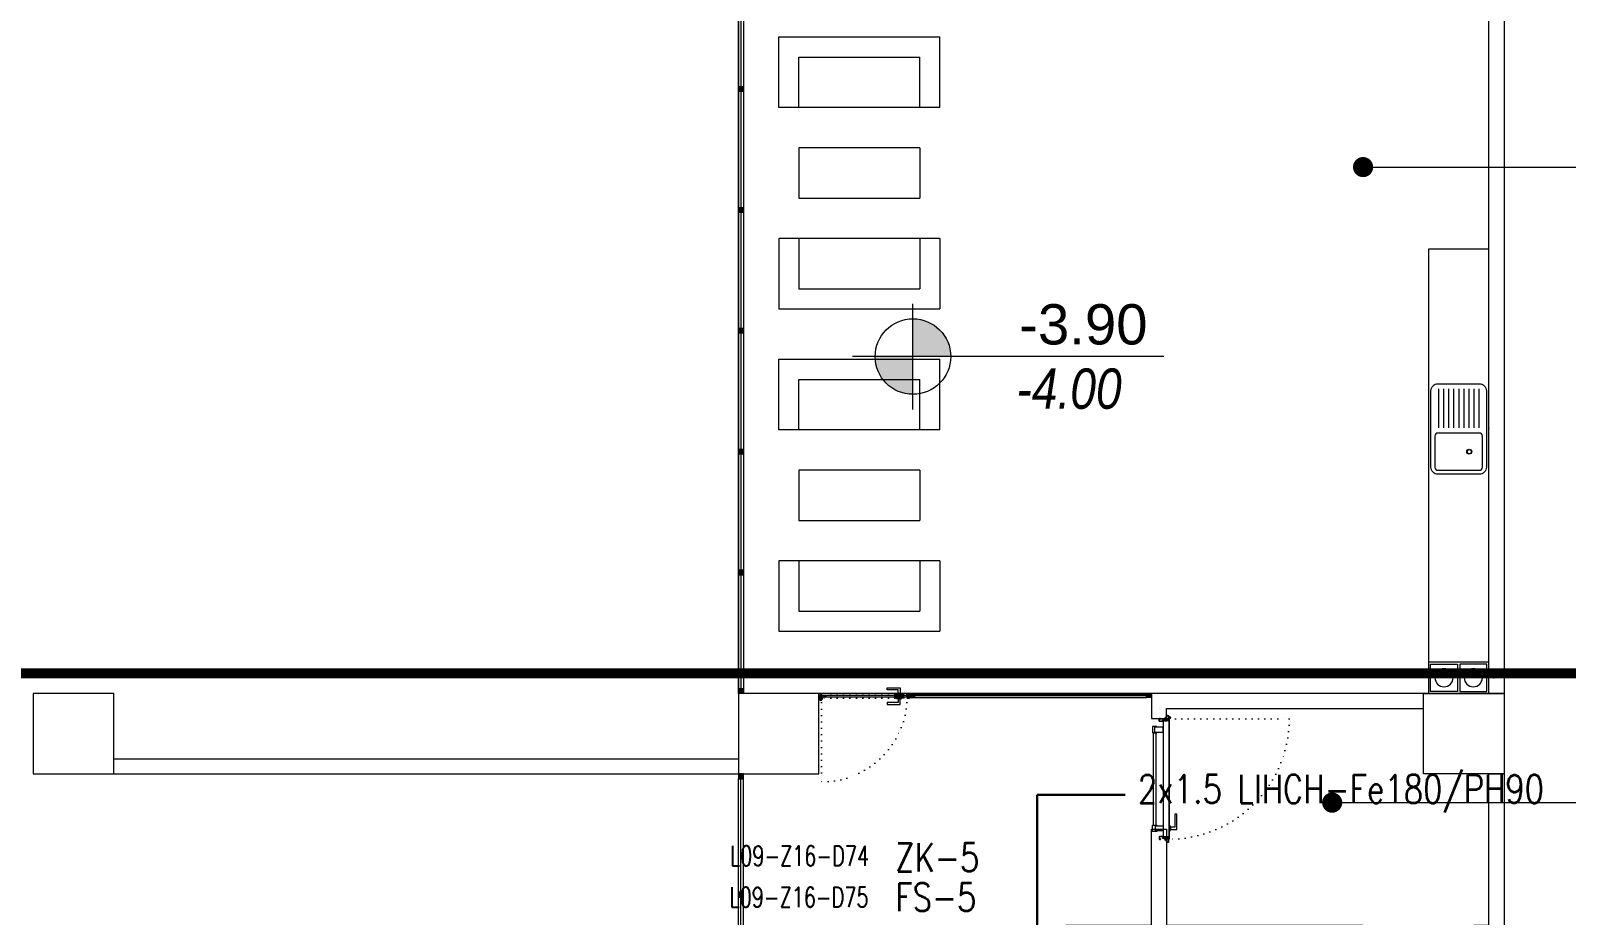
# Model space of a CAD drawing. Header units: metres. Extents: x -19121 to 152404, y -12107 to 46241.
# Drawn here: x 89358 to 90882, y 3060 to 3938 of the extents above; entities that cross this region are included whole.
import ezdxf
from ezdxf.enums import TextEntityAlignment as Align

# ---------------------------------------------------------------- set-up
doc = ezdxf.new("R2010")
doc.units = ezdxf.units.M
doc.header["$LTSCALE"] = 50
doc.header["$MEASUREMENT"] = 0
doc.linetypes.add('DASHDOT', pattern=[25.4, 12.7, -6.35, 0, -6.35])
doc.linetypes.add('DOT2', pattern=[0.125, 0, -0.125])
doc.layers.get('0').update_dxf_attribs({"color": 9, "lineweight": 9})
for name, color, linetype, lineweight in [('0 @ 1', 9, 'Continuous', 9), ('00', 9, 'Continuous', 9), ('01', 9, 'Continuous', 9), ('05', 9, 'Continuous', 9), ('06C', 9, 'Continuous', 9), ('06D', 9, 'Continuous', 9), ('07K', 9, 'Continuous', 9), ('10', 9, 'Continuous', 9), ('14', 9, 'Continuous', 9), ('15', 9, 'Continuous', 9), ('20', 9, 'DOT2', 9), ('21', 9, 'Continuous', 9), ('21_mahal200', 9, 'Continuous', 9), ('E-DEDEKTÖR NUMARALARI', 20, 'Continuous', 30), ('E-YAZI', 7, 'Continuous', 30)]:
    doc.layers.add(name, color=color, linetype=linetype, lineweight=lineweight)
doc.styles.add('Arial', font='arial.ttf', dxfattribs={"height": 2.5})
doc.styles.add('E-YAZI', font='txttw.shx', dxfattribs={"height": 200})
doc.styles.add('MuuM_TEXT-ITALIC', font='ARIALNI.TTF')
doc.styles.add('MuuM_TEXT-STANDART', font='ARIALN.TTF')
doc.dimstyles.new('MuuM_DIM200', dxfattribs={"dimscale": 20, "dimtxt": 2, "dimasz": 1, "dimexe": 1, "dimexo": 1, "dimgap": 1, "dimtad": 1, "dimdec": 1, "dimrnd": 0.5, "dimdsep": 46, "dimtxsty": 'MuuM_TEXT-STANDART', "dimblk": 'ARCHTICK', "dimcen": 0, "dimdle": 0.15, "dimclrd": 256, "dimclre": 256, "dimclrt": 256, "dimadec": 0, "dimazin": 0, "dimtfac": 5, "dimtdec": 1, "dimtix": 1, "dimtmove": 2, "dimatfit": 3, "dimldrblk": 'DOT', "dimfxl": 3, "dimfxlon": 1, "dimtolj": 1, "dimlwd": -1, "dimlwe": -1, "dimarcsym": 0})
pattern_1 = [(225, (-604.72494, -2171.82614), (-0.0883883476, 0.0883883476), []), (135, (-604.72494, -2171.82614), (0.0883883476, 0.0883883476), [])]

# ---------------------------------------------------------------- blocks, each defined once
blk = doc.blocks.new('p-kolon_80x80')
blk.add_lwpolyline([(-40, -40), (40, -40), (40, 40), (-40, 40)], close=True)
blk = doc.blocks.new('1.Bod.Ara.Sitatik Elk')
at = {"layer": '01'}
for p in [(5400, -5390), (6100, -5390)]:
    blk.add_blockref('p-kolon_80x80', p, dxfattribs=at)
at = {"layer": '01', "xscale": -1, "rotation": 180}
blk.add_blockref('p-kolon_80x80', (6780, -5390), dxfattribs=at)
blk = doc.blocks.new('_ArchTick')
at = {"color": 0, "linetype": 'ByBlock', "const_width": 0.15}
blk.add_lwpolyline([(-0.5, -0.5), (0.5, 0.5)], dxfattribs=at)
blk = doc.blocks.new('_Dot')
at = {"color": 0, "linetype": 'ByBlock', "lineweight": -2}
blk.add_line((-0.5, 0), (-1, 0), dxfattribs=at)
at = {"color": 0, "linetype": 'ByBlock', "const_width": 0.5}
blk.add_lwpolyline([(-0.25, 0, 1), (0.25, 0, 1)], format="xyb", close=True, dxfattribs=at)
blk = doc.blocks.new('*U19')
at = {"ltscale": 15}
for p, q in [((-25, 1), (-26, 0)), ((-25, -1), (-26, 0)), ((-23, 1), (-25, 1)), ((-23, 1), (-23, -2)), ((-21, -3), (-18, 3)), ((-21, -3), (-18, 3)), ((-20, -3), (-17, 3)), ((-20, -3), (-16, 3)), ((-18, -3), (-15, 3)), ((-18, -3), (-15, 3)), ((-18, 1), (-18, 2)), ((-17, -3), (-14, 3)), ((-17, -3), (-13, 3)), ((-17, 1), (-17, 2)), ((-15, -3), (-12, 3)), ((-15, -3), (-12, 3)), ((-15, 1), (-15, 2)), ((-14, -3), (-11, 3)), ((-14, -3), (-10, 3)), ((-14, 1), (-14, 2)), ((-12, -3), (-9, 3)), ((-12, -3), (-9, 3)), ((-12, 1), (-12, 2)), ((-11, -3), (-8, 3)), ((-11, -3), (-7, 3)), ((-11, 1), (-11, 2)), ((-9, -3), (-6, 3)), ((-9, -3), (-6, 3)), ((-9, 1), (-9, 2)), ((-8, -3), (-4, 3)), ((-8, -3), (-5, 3)), ((-8, 1), (-8, 2)), ((-6, -3), (-3, 3)), ((-6, -3), (-3, 3)), ((-6, 1), (-6, 2)), ((-5, -3), (-1, 3)), ((-5, -3), (-2, 3)), ((-5, 1), (-5, 2)), ((-3, 1), (-3, 2)), ((0, 4), (-2, 1)), ((-2, 1), (-2, 2)), ((0, 0), (-1, 0)), ((-25, -1), (-23, -2)), ((-9, -2), (-23, -2)), ((-21, -3), (-21, -2)), ((-20, -3), (-19, -2)), ((-20, -2), (-19, -2)), ((-19, -2), (-18, -2)), ((-18, -3), (-18, -2)), ((-17, -3), (-16, -2)), ((-17, -2), (-16, -2)), ((-16, -2), (-15, -2)), ((-15, -3), (-15, -2)), ((-14, -3), (-13, -2)), ((-14, -2), (-13, -2)), ((-13, -2), (-12, -2)), ((-12, -3), (-12, -2)), ((-11, -3), (-10, -2)), ((-11, -2), (-10, -2)), ((-10, -2), (-9, -2)), ((-9, -3), (-9, -2)), ((-8, -2), (-7, -2)), ((-8, -3), (-7, -2)), ((-7, -2), (-6, -2)), ((-6, -3), (-6, -2)), ((-5, -2), (-4, -2)), ((-5, -3), (-4, -2)), ((-4, -2), (-2, -2)), ((0, -4), (-2, -2)), ((0, 0), (-1, 0))]:
    blk.add_line(p, q, dxfattribs=at)
for p, q in [((-7, 1), (-23, 1)), ((-17, 1), (-19, 1)), ((-16, 1), (-17, 1)), ((-14, 1), (-16, 1)), ((-13, 1), (-14, 1)), ((-11, 1), (-13, 1)), ((-10, 1), (-11, 1)), ((-8, 1), (-10, 1)), ((-7, 1), (-8, 1)), ((-5, 1), (-7, 1)), ((-4, 1), (-5, 1)), ((-2, 1), (-4, 1)), ((-2, 1), (-2, 1)), ((0, 0), (0, 4)), ((-2, -2), (-2, -2)), ((0, 0), (0, -4))]:
    blk.add_line(p, q)
for centre, radius, start, end in [((-26, 4), 3.92, 274.361, 322.1025), ((-26, -4), 3.92, 37.8975, 85.639), ((-18, 3), 0.0971, 330.3204, 150.3204), ((-17, 3), 0.0971, 330.3204, 150.3204), ((-15, 3), 0.0971, 330.3204, 150.3204), ((-14, 3), 0.0971, 330.3204, 150.3204), ((-12, 3), 0.0971, 330.3204, 150.3204), ((-11, 3), 0.0971, 330.3204, 150.3204), ((-9, 3), 0.0971, 330.3204, 150.3204), ((-8, 3), 0.0971, 330.3204, 150.3204), ((-6, 3), 0.0971, 330.3204, 150.3204), ((-5, 3), 0.0971, 330.3204, 150.3204), ((-3, 3), 0.0971, 330.3204, 150.3204), ((-2, 3), 0.0971, 330.3204, 150.3204), ((-1, 0), 0.486, 90, 270), ((0, 4), 0.25, 0, 150.0864), ((-21, -3), 0.0971, 150.3204, 330.3204), ((-20, -3), 0.0971, 150.3204, 330.3204), ((-18, -3), 0.0971, 150.3204, 330.3204), ((-17, -3), 0.0971, 150.3204, 330.3204), ((-15, -3), 0.0971, 150.3204, 330.3204), ((-14, -3), 0.0971, 150.3204, 330.3204), ((-12, -3), 0.0971, 150.3204, 330.3204), ((-11, -3), 0.0971, 150.3204, 330.3204), ((-9, -3), 0.0971, 150.3204, 330.3204), ((-8, -3), 0.0971, 150.3204, 330.3204), ((-6, -3), 0.0971, 150.3204, 330.3204), ((-5, -3), 0.0971, 150.3204, 330.3204), ((0, -4), 0.25, 209.9136, 0)]:
    blk.add_arc(centre, radius, start, end, dxfattribs=at)
blk = doc.blocks.new('conta')
at = {"ltscale": 10}
for p, q in [((-2649.9, 5345.5), (-2649.8, 5345.6)), ((-2649.9, 5344.5), (-2649.8, 5344.3)), ((-2649.8, 5344.3), (-2649.7, 5344.3)), ((-2649.7, 5345.4), (-2649.3, 5345.4)), ((-2649.2, 5345.4), (-2649.1, 5345.5)), ((-2649, 5344), (-2648.8, 5343.8)), ((-2648.9, 5344.1), (-2648.7, 5343.9)), ((-2648.8, 5345.1), (-2648.6, 5345.3)), ((-2648.8, 5344.9), (-2648.6, 5345.2)), ((-2648.7, 5343.8), (-2648.7, 5343.8)), ((-2648.6, 5345.3), (-2648.6, 5345.3))]:
    blk.add_line(p, q, dxfattribs=at)
for centre, radius, start, end in [((-2649.8, 5345.5), 0.05, 140.6345, 188.9372), ((-2653, 5345), 3.19, 350.4674, 8.9372), ((-2649.9, 5344.5), 0.02, 170.4674, 213.7451), ((-2649.7, 5345.6), 0.0696, 22.2428, 159.258), ((-2650.9, 5345), 1.24, 340.3382, 16.7772), ((-2649.7, 5344.6), 0.03, 160.3382, 273.2666), ((-2649.7, 5345.4), 0.03, 90, 196.7772), ((-2649.6, 5341.5), 3.01, 80.4362, 93.2666), ((-2649.3, 5345.5), 0.05, 270, 303.0062), ((-2649.2, 5344.1), 0.231, 353.9571, 81.9004), ((-2649.1, 5345.5), 0.03, 4.7972, 123.0062), ((-2649.1, 5344.5), 0.03, 260.4362, 338.7066), ((-2651.2, 5344.8), 2.33, 7.5897, 18.7951), ((-2649, 5345.6), 0.05, 18.7951, 42.1429), ((-2650.2, 5345), 1.27, 338.7066, 23.0418), ((-2648.9, 5344.1), 0.1, 173.9571, 217.2653), ((-2648.8, 5345.1), 0.05, 187.5897, 322.7347), ((-2658.2, 5345.2), 9.36, 353.6857, 357.8537), ((-2648.8, 5344.2), 0.1, 173.6857, 217.2653), ((-2648.8, 5344.8), 0.05, 142.7347, 180.2669), ((-2648.7, 5343.8), 0.05, 217.2653, 307.2653), ((-2648.7, 5343.8), 0.05, 307.2653, 37.2653), ((-2648.6, 5345.3), 0.05, 52.7347, 142.7347), ((-2648.6, 5345.3), 0.05, 322.7347, 52.7347)]:
    blk.add_arc(centre, radius, start, end, dxfattribs=at)
for points, knots in [([(-2649, 5345.6), (-2649, 5345.6), (-2649.1, 5345.7), (-2649.2, 5345.4), (-2649.3, 5345.7), (-2649.4, 5345.5), (-2649.5, 5345.7), (-2649.6, 5345.5), (-2649.7, 5345.6), (-2649.7, 5345.6)], [0.0086373, 0.0086373, 0.0086373, 0.0086373, 0.1097304, 0.3133405, 0.4430081, 0.5658764, 0.7165186, 0.8527974, 0.9648495, 0.9648495, 0.9648495, 0.9648495]), ([(-2649.7, 5344.3), (-2649.7, 5344.3), (-2649.7, 5344.5), (-2649.6, 5344.3), (-2649.3, 5344.4), (-2649.2, 5344.4), (-2649.2, 5344.4)], [0, 0, 0, 0, 0.1008757, 0.3841126, 0.5436166, 0.6906785, 0.6906785, 0.6906785, 0.6906785])]:
    blk.add_open_spline(points, degree=3, knots=knots, dxfattribs=at)
blk = doc.blocks.new('p-yn_sackasa')
at = {"layer": '10', "linetype": 'Continuous'}
for p, q in [((-2.2, 0), (-2.2, -0.2)), ((0, 6.9), (0, 6.2)), ((0, 6.2), (0, 6.9)), ((0.1, 6.9), (0.1, 6.2)), ((0.2, 6.9), (0.2, 6.2)), ((2.7, 7.2), (0.3, 7.2)), ((2.7, 7.2), (0.3, 7.2)), ((2.7, 7), (0.3, 7)), ((0.3, 7), (2.7, 7)), ((0.3, 6.1), (0.8, 6.1)), ((0.7, 6), (0.3, 6)), ((0.3, 5.9), (0.7, 5.9)), ((0.8, 5.9), (0.3, 5.9)), ((0.7, 5.9), (0.7, 6)), ((0.7, -0.7), (0.7, 2.3)), ((0.7, -0.7), (0.7, 2.3)), ((0.8, 5.9), (0.8, 6.1)), ((0.8, -0.7), (0.8, 2.3)), ((0.8, -0.7), (0.8, 2.3)), ((0.9, 2.3), (1, 2.3)), ((0.9, 2.3), (0.9, 2.3)), ((1, 2.5), (1, 2.4)), ((1, 2.5), (1, 2.5)), ((1.1, 2.5), (1.1, 3.7)), ((1.1, 2.5), (1.1, 3.7)), ((1.3, 3.7), (1.3, 2.5)), ((1.3, 2.5), (1.3, 3.7)), ((2.5, 4), (1.4, 4)), ((1.4, 4), (2.5, 4)), ((1.4, 3.8), (2.5, 3.8)), ((2.5, 3.8), (1.4, 3.8)), ((2.5, 3.4), (2.6, 3.7)), ((2.6, 3.7), (2.5, 3.4)), ((2.7, 3.6), (2.6, 3.3)), ((2.7, 3.6), (2.6, 3.3)), ((2.8, 3.3), (2.8, 6.9)), ((2.8, 3.3), (2.8, 6.9)), ((2.9, 3.3), (2.9, 6.9)), ((2.9, 3.3), (2.9, 6.9)), ((-2.9, -1.7), (-2.9, -0.3)), ((-2.9, -0.3), (-2.9, -1.7)), ((-2.8, -0.3), (-2.8, -1.7)), ((-2.8, -0.3), (-2.8, -1.7)), ((-2.2, 0), (-2.7, 0)), ((-2.2, 0), (-2.7, 0)), ((-2.2, -0.1), (-2.7, -0.1)), ((-2.2, -0.2), (-2.7, -0.2)), ((1, -1.8), (-2.7, -1.8)), ((1, -1.9), (-2.7, -1.9)), ((-2.7, -2), (1, -2)), ((1, -2), (-2.7, -2)), ((-2.2, -0.1), (-2.2, 0)), ((0.9, -0.8), (1, -0.8)), ((0.9, -0.8), (0.9, -0.8)), ((1, -0.9), (1, -0.9)), ((1, -0.9), (1, -0.9)), ((1.1, -1), (1.1, -1.7)), ((1.1, -1), (1.1, -1.7)), ((1.3, -1), (1.3, -1.7)), ((1.3, -1), (1.3, -1.7))]:
    blk.add_line(p, q, dxfattribs=at)
for points in [[(0.1, 2.1), (0.7, 2.1), (0.7, -0.5), (0.1, -0.5)], [(0.1, 2.1), (0.4, 2.1), (0.4, -0.5), (0.1, -0.5)]]:
    blk.add_lwpolyline(points, close=True, dxfattribs=at)
for centre, radius, start, end in [((0.3, 6.9), 0.249, 90, 180), ((0.3, 6.9), 0.261, 90, 180), ((0.3, 6.2), 0.249, 181.345, 271.3502), ((0.3, 6.2), 0.261, 180, 270), ((0.3, 6.9), 0.122, 90, 180), ((0.3, 6.2), 0.122, 180, 270), ((0.3, 6.9), 0.11, 90, 180), ((0.3, 6.2), 0.11, 180, 270), ((0.9, 2.3), 0.206, 63.2169, 180), ((0.9, 2.3), 0.219, 63.2153, 180), ((0.9, 2.3), 0.0801, 63.215, 180), ((0.9, 2.3), 0.0674, 63.2144, 180), ((1, 2.5), 0.219, 243.2148, 0), ((1, 2.5), 0.0801, 243.2203, 0), ((1, 2.5), 0.206, 243.2197, 0), ((1, 2.5), 0.0674, 243.2129, 0), ((1.4, 3.7), 0.24, 90, 180), ((1.4, 3.7), 0.253, 90, 180), ((1.4, 3.7), 0.114, 90, 180), ((1.4, 3.7), 0.101, 90, 180), ((2.5, 3.7), 0.249, 342.8613, 90), ((2.5, 3.7), 0.261, 342.8602, 90), ((2.5, 3.7), 0.122, 342.8607, 90), ((2.5, 3.7), 0.11, 342.8621, 90), ((2.7, 3.3), 0.232, 162.8601, 0), ((2.7, 3.3), 0.219, 162.8613, 0), ((2.7, 3.3), 0.0927, 162.8605, 0), ((2.7, 3.3), 0.0801, 162.8624, 0), ((2.7, 6.9), 0.249, 0, 90), ((2.7, 6.9), 0.261, 0, 90), ((2.7, 6.9), 0.122, 0, 90), ((2.7, 6.9), 0.11, 0, 90), ((-2.7, -0.3), 0.24, 90, 180), ((-2.7, -0.3), 0.253, 90, 180), ((-2.7, -1.7), 0.24, 180, 270), ((-2.7, -1.7), 0.253, 180, 270), ((-2.7, -0.3), 0.114, 90, 180), ((-2.7, -0.3), 0.101, 90, 180), ((-2.7, -1.7), 0.114, 180, 270), ((-2.7, -1.7), 0.101, 180, 270), ((0.9, -0.7), 0.206, 180, 296.7851), ((0.9, -0.7), 0.219, 180, 296.785), ((0.9, -0.7), 0.0674, 180, 180.5245), ((0.9, -0.7), 0.0801, 180, 296.785), ((0.9, -0.7), 0.0674, 180, 296.7871), ((1, -1), 0.219, 0, 116.7854), ((1, -1), 0.206, 0, 116.7836), ((1, -1), 0.0801, 0, 116.7811), ((1, -1), 0.0674, 0, 116.7871), ((1, -1.7), 0.114, 270, 0), ((1, -1.7), 0.24, 270, 0), ((1, -1.7), 0.101, 270, 0), ((1, -1.7), 0.253, 270, 0)]:
    blk.add_arc(centre, radius, start, end, dxfattribs=at)
at = {"layer": '10', "xscale": 0.0842696629213483, "yscale": 0.0842696629213483, "zscale": 0.0842696629213483}
blk.add_blockref('*U19', (1, 1.3), dxfattribs=at)
at = {"layer": '14', "xscale": -0.7887640449438696, "yscale": 0.7887640449438696, "zscale": 0.7887640449438204, "rotation": 90}
blk.add_blockref('conta', (4217.8, -2086.4), dxfattribs=at)
blk = doc.blocks.new('*U381')
at = {"layer": '06D'}
for points in [[(8.5, 9.6), (7.9, 9.6), (7.9, 13.6, -0.414214), (8.2, 13.9), (13.7, 13.9, -0.414214), (14.1, 13.6), (14.1, 9.6), (13.5, 9.6)], [(111.5, 9.6), (112.1, 9.6), (112.1, 13.6, 0.414214), (111.7, 13.9), (106.2, 13.9, 0.414214), (105.9, 13.6), (105.9, 9.6), (106.5, 9.6)]]:
    blk.add_lwpolyline(points, format="xyb", dxfattribs=at)
for points in [[(8.5, 12.1), (13.5, 12.1), (13.5, 3.4), (8.5, 3.4)], [(14.1, 13.3), (105.9, 13.3), (105.9, 10.2), (14.1, 10.2)], [(111.5, 10.9), (106.5, 10.9), (106.5, 3.4), (111.5, 3.4)]]:
    blk.add_lwpolyline(points, close=True, dxfattribs=at)
for points in [[(110.1, -3.8), (110.1, -10.1), (95.1, -10.1), (95.1, -8.2), (107.9, -8.2), (107.9, -8.2), (107.9, -3.8), (110.1, -3.8)], [(111.2, -2.6), (111.2, -3.8), (106.8, -3.8), (106.8, -2.6), (111.2, -2.6)]]:
    blk.add_lwpolyline(points, dxfattribs=at)
at = {"layer": '10', "ltscale": 10}
for p, q in [((2, 1.5), (1, 1.5)), ((2, 1.3), (1, 1.3)), ((1, 0.9), (2, 0.3)), ((2, 0.3), (2, 1.8)), ((2, 1.8), (2.3, 1.8)), ((2, -0.2), (2, 0.3)), ((2.3, -2.2), (2.3, 3.3)), ((2.3, 1.8), (2.3, 0.3)), ((2.3, 0.3), (2.3, -0.2)), ((2.4, 3.4), (117.6, 3.4)), ((2.4, -2.3), (2.4, 3.2)), ((2.5, 3.3), (117.5, 3.3)), ((117.5, -2.3), (117.5, 3.2)), ((117.7, -2.2), (117.7, 3.3)), ((117.7, 1.8), (118, 1.8)), ((117.7, 1.3), (117.7, 1.8)), ((117.7, 1.8), (118, 1.8)), ((117.7, 1.3), (117.7, 1.8)), ((117.7, -0.2), (117.7, 1.3)), ((117.7, -0.2), (117.7, 1.3)), ((118, 1.8), (118, 1.3)), ((118, 1.8), (118, 1.3)), ((118, 1.3), (118, -0.2)), ((119, 0.7), (118, 1.3)), ((118, 1.3), (118, -0.2)), ((119, 0.7), (118, 1.3)), ((118, 0.3), (119, 0.3)), ((118, 0.3), (119, 0.3)), ((118, 0.1), (119, 0.1)), ((118, 0.1), (119, 0.1)), ((-1.6, -2.7), (-1.7, -2.6)), ((-1.6, -2.7), (-1.7, -2.6)), ((-1.2, -2.2), (-1.2, -2.3)), ((-1.2, -2.2), (-1.1, -2.2)), ((-1.2, -2.2), (-1.2, -2.3)), ((-1.2, -2.2), (-1.1, -2.2)), ((-1.1, -2), (-1.1, -2.4)), ((-1.1, -2), (-1.1, -2.4)), ((-0.8, -2), (-0.8, -2.4)), ((-0.8, -2), (-0.8, -2.4)), ((0.3, -2.5), (0.3, -2.3)), ((0.4, -2.2), (2.2, -2.2)), ((0.4, -2.4), (0.4, -2.4)), ((0.4, -2.6), (119.6, -2.6)), ((0.5, -2.4), (119.5, -2.4)), ((0.5, -2.4), (2.3, -2.4)), ((2.3, -0.2), (2, -0.2)), ((119.5, -2.4), (117.6, -2.4)), ((118, -0.2), (117.7, -0.2)), ((118, -0.2), (117.7, -0.2)), ((119.6, -2.2), (117.7, -2.2)), ((119.5, -2.4), (119.5, -2.4)), ((119.7, -2.5), (119.7, -2.3))]:
    blk.add_line(p, q, dxfattribs=at)
blk.add_circle((-0.9, -3.3), 0.843, dxfattribs=at)
blk.add_circle((-0.9, -3.3), 0.843, dxfattribs=at)
for centre, radius, start, end in [((2.4, 3.3), 0.1, 90, 180), ((2.5, 3.2), 0.05, 90, 180), ((117.6, 3.3), 0.141, 14.9271, 75.0729), ((-0.9, -3.3), 1.01, 105.7139, 140.5908), ((-0.9, -3.3), 1.01, 105.7139, 140.5908), ((-0.4, -2.3), 0.428, 142.379, 203.648), ((-0.4, -2.3), 0.428, 142.379, 203.648), ((-0.4, -2.3), 0.302, 119.9685, 254.4476), ((-0.4, -2.3), 0.302, 119.9685, 254.4476), ((0.4, -2.3), 0.1, 90, 180), ((0.4, -2.5), 0.1, 180, 270), ((0.5, -2.4), 0.005, 180, 270), ((0.5, -2.4), 0.005, 90, 180), ((2.2, -2.2), 0.05, 270, 0), ((2.3, -2.3), 0.1, 270, 0), ((117.6, -2.3), 0.1, 180, 270), ((117.7, -2.2), 0.05, 180, 270), ((119.5, -2.4), 0.005, 270, 360), ((119.5, -2.4), 0.005, 0, 90), ((119.6, -2.3), 0.1, 0, 90), ((119.6, -2.5), 0.1, 270, 0)]:
    blk.add_arc(centre, radius, start, end, dxfattribs=at)
at = {"layer": '20'}
blk.add_lwpolyline([(0.3, -2.4), (0.3, -121.8, 0.414214), (119.7, -2.4, -1)], format="xyb", dxfattribs=at)
blk.add_blockref('p-yn_sackasa', (0, 0))
at = {"xscale": -1}
blk.add_blockref('p-yn_sackasa', (120, 0), dxfattribs=at)
blk = doc.blocks.new('0_elevationtarget-p-bk')
h = blk.add_hatch(color=250)
h.paths.add_polyline_path([(1.875, 0, 0.414214), (0, 1.875), (0, 0)])
h.paths.add_polyline_path([(0, 0), (-1.875, 0, 0.414214), (0, -1.875)])
blk.add_line((0, -2.625), (0, 2.625))
blk.add_lwpolyline([(12.453, 0), (-3, 0)])
blk.add_circle((0, 0), 1.875)
at = {"style": 'Arial'}
blk.add_attdef('BITMISKOT', text='', height=2, dxfattribs=at).set_placement((4.5, 0), align=Align.BOTTOM_LEFT)
at = {"style": 'MuuM_TEXT-ITALIC'}
blk.add_attdef('FINISHINGFLOORLEVEL', text='', height=2, dxfattribs=at).set_placement((4.5, -0.592), align=Align.TOP_LEFT)
blk = doc.blocks.new('prf-10x10')
blk.add_lwpolyline([(-5, -5), (5, -5), (5, 5), (-5, 5)], close=True)
at = {"color": 255}
blk.add_solid([(-5, -5), (5, -5), (-5, 5), (5, 5)], dxfattribs=at)
at = {"layer": '10'}
blk.add_point((0, 0), dxfattribs=at)
blk = doc.blocks.new('p-dog-ser-720')
at = {"layer": '06D'}
for points in [[(0, 0), (0, 715)], [(5, 0), (5, 715)]]:
    blk.add_lwpolyline(points, dxfattribs=at)
at = {"layer": '15'}
blk.add_lwpolyline([(2.5, 0), (2.5, 715)], dxfattribs=at)
at = {"layer": '10', "xscale": 0.5, "yscale": 0.5, "rotation": 180}
for p in [(2.5, 717.5), (2.5, 600), (2.5, 480), (2.5, 360), (2.5, 240), (2.5, 120), (2.5, 2.5)]:
    blk.add_blockref('prf-10x10', p, dxfattribs=at)
blk = doc.blocks.new('p-tef_porsche')
at = {"linetype": 'Continuous', "lineweight": 13}
for p, q in [((-160, -80), (-160, 80)), ((-90, 80), (-160, 80)), ((-90, 80), (-90, -80)), ((40, 80), (40, -80)), ((40, 80), (110, 80)), ((110, -80), (110, 80)), ((-140, -60), (-140, 60)), ((-90, 60), (-140, 60)), ((-50, -60), (-50, 60)), ((0, 60), (-50, 60)), ((0, 60), (0, -60)), ((40, 60), (90, 60)), ((90, -60), (90, 60)), ((-90, -60), (-140, -60)), ((0, -60), (-50, -60)), ((40, -60), (90, -60)), ((-90, -80), (-160, -80)), ((40, -80), (110, -80))]:
    blk.add_line(p, q, dxfattribs=at)
blk = doc.blocks.new('m-mu-ocak01-p')
for points in [[(-16.5, 5), (-16.5, 65), (14.5, 65), (14.5, 5)], [(12.5, 36), (12.5, 63), (-14.5, 63), (-14.5, 36)], [(12.5, 34), (12.5, 7), (-14.5, 7), (-14.5, 34)]]:
    blk.add_lwpolyline(points, close=True)
for centre in [(-1, 49.5), (-1, 20.5)]:
    blk.add_circle(centre, 9)
blk.add_point((-1, 0))
blk = doc.blocks.new('m-mu-evye01-p')
for points in [[(-45, 9.5), (-45, 50.5, -0.414214), (-38, 57.5), (38, 57.5, -0.414214), (45, 50.5), (45, 9.5, -0.414214), (38, 2.5), (-38, 2.5, -0.414214)], [(-4, 9.5), (-4, 50.5, 0.414214), (-7, 53.5), (-38, 53.5, 0.414214), (-41, 50.5), (-41, 9.5, 0.414214), (-38, 6.5), (-7, 6.5, 0.414214)]]:
    blk.add_lwpolyline(points, format="xyb", close=True)
for points in [[(40, 50), (1, 50)], [(40, 45), (1, 45)], [(40, 40), (1, 40)], [(40, 35), (1, 35)], [(40, 30), (1, 30)], [(40, 25), (1, 25)], [(40, 20), (1, 20)], [(40, 15), (1, 15)], [(40, 10), (1, 10)]]:
    blk.add_lwpolyline(points)
for radius in [2.5, 2]:
    blk.add_circle((-22.5, 19.5), radius)
blk.add_point((0, 0))
blk = doc.blocks.new('g-kapı kolu-p')
for points in [[(-5, 0.5), (5, 0.5), (5, 1.5), (-5, 1.5)], [(-2.7, 1.5), (2.7, 1.5), (2.7, 2.4), (-2.7, 2.4)], [(-5, -1.5), (5, -1.5), (5, -0.5), (-5, -0.5)], [(-2.7, -1.5), (2.7, -1.5), (2.7, -2.4), (-2.7, -2.4)]]:
    blk.add_lwpolyline(points, close=True)
for points in [[(11.8, 8.2), (-1, 8.2), (-1, 2.4), (0.9, 2.4), (0.9, 6.3), (11.8, 6.3), (11.8, 8.2)], [(11.8, -8.2), (-1, -8.2), (-1, -2.4), (0.9, -2.4), (0.9, -6.3), (11.8, -6.3), (11.8, -8.2)]]:
    blk.add_lwpolyline(points)
blk = doc.blocks.new('k-cambölme-kapı-p')
at = {"layer": '10'}
h = blk.add_hatch(dxfattribs=at)
h.set_pattern_fill('NET', color=256, angle=135, style=0)
h.set_pattern_definition([(135, (3753.7029, 560.85184), (-0.0883883476, -0.0883883476), []), (225, (3753.7029, 560.85184), (0.0883883476, -0.0883883476), [])])
h.paths.add_polyline_path([(2.1, -0.1), (2.1, 0), (2.1, 0), (2, 0.1), (2, 0.1), (2, 0.1), (2, 0.1), (2, -0.3), (1.9, -0.3), (1.9, -0.4), (1.9, -0.5), (1.7, -0.5), (1.8, -0.3), (1.7, -0.3), (1.5, -0.5), (1.4, -0.5), (1.6, -0.3), (1.6, -0.3), (1.5, -0.3), (1.3, -0.4), (1.3, -0.4), (1.3, -0.5), (1.3, -0.5), (1.3, -0.6), (1.3, -0.3), (1.3, -0.3), (1.2, -0.3), (1.2, -0.5), (1.2, -0.6), (1.2, -0.6), (1.3, -0.6), (3.5, -0.6), (3.5, -0.6), (3.4, -0.4), (3.4, -0.3), (3.4, -0.2), (3.4, -0.2), (3.4, -0.2), (2.7, -0.2), (2.7, -0.2), (2.9, -0.2, -1), (2.9, -0.2)])
h.paths.add_polyline_path([(2, -0.2), (2.1, -0.2), (2.1, -0.2), (2.1, -0.2), (2.1, -0.3), (2.9, -0.3), (2.9, -0.3), (2.6, -0.3), (2.5, -0.3), (2.5, -0.3), (2.5, -0.3), (2.5, -0.3), (2.5, -0.3), (2.4, -0.3), (2.4, -0.3), (2.1, -0.3), (2, -0.1), (2, -0.1), (2, -0.1)], flags=16)
h.paths.add_polyline_path([(2.4, -0.3), (2.5, -0.5), (2.1, -0.5), (2.1, -0.3)], flags=16)
h.paths.add_polyline_path([(2.6, -0.3), (2.9, -0.3), (2.9, -0.3), (3.3, -0.3, 0.166992), (3.3, -0.5), (2.7, -0.5), (2.6, -0.4)], flags=16)
h.paths.add_polyline_path([(3, -0.2), (3, -0.2), (3.3, -0.2, 0.10606), (3.3, -0.3), (3, -0.3)], flags=16)
h = blk.add_hatch(dxfattribs=at)
h.set_pattern_fill('NET', color=256, angle=135, style=0)
h.set_pattern_definition([(45, (474.94443, 2280.71206), (0.0883883476, -0.0883883476), []), (315, (474.94443, 2280.71206), (-0.0883883476, -0.0883883476), [])])
h.paths.add_polyline_path([(87.3, -0.2), (87.3, -0.2), (87.1, -0.2, 1), (87.1, -0.2), (87.9, -0.2), (87.9, 0), (87.9, 0), (88, 0.1), (88, 0.1), (88, 0.1), (88, -0.3), (88.1, -0.3), (88.1, -0.4), (88.1, -0.5), (88.3, -0.5), (88.2, -0.3), (88.3, -0.3), (88.5, -0.5), (88.6, -0.5), (88.4, -0.3), (88.4, -0.3), (88.5, -0.3), (88.7, -0.4), (88.7, -0.4), (88.7, -0.5), (88.7, -0.5), (88.7, -0.6), (88.7, -0.3), (88.7, -0.3), (88.8, -0.3), (88.8, -0.5), (88.8, -0.6), (88.8, -0.6), (88.7, -0.6), (86.5, -0.6), (86.5, -0.6), (86.6, -0.4), (86.6, -0.3), (86.6, -0.2), (86.6, -0.2), (86.6, -0.2)])
h.paths.add_polyline_path([(87.3, -0.5), (87.4, -0.4), (87.4, -0.3), (87.1, -0.3), (87.1, -0.3), (87, -0.3), (87, -0.3), (87, -0.2), (87, -0.2), (86.7, -0.2, -0.292264), (86.7, -0.5)], flags=16)
h.paths.add_polyline_path([(87.5, -0.5), (87.6, -0.5), (87.5, -0.4)], flags=16)
h.paths.add_polyline_path([(87.6, -0.4), (87.7, -0.5), (87.9, -0.5), (87.9, -0.3), (87.6, -0.3)], flags=16)
h.paths.add_polyline_path([(87.6, -0.5), (87.7, -0.6), (87.7, -0.5)], flags=16)
for points in [[(2, -0.3), (2, 2.1), (2.1, 2.1), (2.1, 2.3, 0.414214), (1.9, 2.4), (0.1, 2.4, 0.414214), (0, 2.4), (0, -2.4, 0.414214), (0.1, -2.4), (2.1, -2.4), (2.1, -2.3), (2.1, -2.2), (2.1, -2.2), (2.1, -2.2), (2.1, -2.2), (2.1, -2.2), (2.1, -0.9)], [(88, -0.3), (88, 2.1), (87.9, 2.1), (87.9, 2.3, -0.414214), (88.1, 2.4), (89.9, 2.4, -0.414214), (90, 2.4), (90, -2.4, -0.414214), (89.9, -2.4), (87.9, -2.4), (87.9, -2.3), (87.9, -2.2), (87.9, -2.2), (87.9, -2.2), (87.9, -2.2), (87.9, -2.2), (87.9, -0.9)], [(1.5, -0.3), (1.3, -0.4), (1.3, -0.4), (1.3, -0.5), (1.3, -0.5), (1.3, -0.6), (1.3, -0.3), (1.3, -0.3), (1.2, -0.3), (1.2, -0.5), (1.2, -0.6), (1.2, -0.6), (1.3, -0.6), (3.5, -0.6), (3.5, -0.6), (3.4, -0.4), (3.4, -0.3), (3.4, -0.2), (3.4, -0.2), (3.4, -0.2), (2.7, -0.2), (2.7, -0.2), (2.9, -0.2, -1), (2.9, -0.2, -1)], [(88.5, -0.3), (88.7, -0.4), (88.7, -0.4), (88.7, -0.5), (88.7, -0.5), (88.7, -0.6), (88.7, -0.3), (88.7, -0.3), (88.8, -0.3), (88.8, -0.5), (88.8, -0.6), (88.8, -0.6), (88.7, -0.6), (86.5, -0.6), (86.5, -0.6), (86.6, -0.4), (86.6, -0.3), (86.6, -0.2), (86.6, -0.2), (86.6, -0.2), (87.3, -0.2), (87.3, -0.2), (87.1, -0.2, 1), (87.1, -0.2, 1)], [(86.7, -0.5), (87.3, -0.5), (87.4, -0.4), (87.4, -0.3), (87.1, -0.3), (87.1, -0.3), (87, -0.3), (87, -0.3), (87, -0.2), (87, -0.2), (86.7, -0.2, 1)]]:
    blk.add_lwpolyline(points, format="xyb", dxfattribs=at)
at = {"layer": '10', "linetype": 'DASHDOT', "ltscale": 0.05}
for points in [[(3.2, 3.6), (0.2, 3.6)], [(1.7, 2.1), (1.7, 4.9)], [(6.1, 1.4), (6.1, -0.5)]]:
    blk.add_lwpolyline(points, dxfattribs=at)
at = {"layer": '10'}
for points in [[(1.8, 2.3), (0.2, 2.3), (0.2, 2), (0.4, 2), (0.4, 1.9), (0.2, 1.9), (0.2, 1.2), (0.4, 1.2), (0.4, -0.4), (0.2, -0.4), (0.2, -1.2), (0.4, -1.2), (0.4, -1.4), (0.2, -1.4), (0.2, -2.2), (1.8, -2.2), (1.8, -1.7), (1.6, -1.7), (1.6, -1.6), (1.8, -1.6), (1.8, -1.4), (1.6, -1.4), (1.6, -1.2), (1.7, -1.2), (1.7, -0.8), (1.1, -0.8), (1.1, -0.1), (1.5, -0.1), (1.5, 1.9), (1.6, 2), (1.8, 2), (1.8, 2.3)], [(0.7, 3.6), (0.7, 2.4)], [(0.7, 2.3), (0.7, -0.2), (1.1, -0.2)], [(1.1, 2.4), (1.1, 2.9)], [(1.1, -0.1), (1.1, 2.3)], [(1.5, 1.9), (1.1, 1.9)], [(1.2, 1.9), (1.2, -0.1)], [(2.9, -0.2), (2.1, -0.1), (2.1, 0), (2.1, 0), (2, 0.1), (2, 0.1), (2, 0.1), (2, 0.1)], [(3.8, 0.9), (2.6, 3.2)], [(4.1, 1.3), (2.7, 4)], [(8.1, 0.9), (8.1, 1.3), (4.1, 1.3)], [(5.3, 0.9), (5.3, -0.2)], [(5.5, 1.3), (5.8, 1), (5.8, 0.9)], [(5.6, 0.9), (5.6, -0.2)], [(6.8, 1.3), (6.5, 1), (6.5, 0.9)], [(6.7, 0.9), (6.7, -0.2)], [(7, 0.9), (7, -0.2)], [(87.1, -0.2), (87.9, -0.2), (87.9, 0), (87.9, 0), (88, 0.1), (88, 0.1), (88, 0.1)], [(88.2, 2.3), (89.8, 2.3), (89.8, 2), (89.6, 2), (89.6, 1.9), (89.8, 1.9), (89.8, 1.2), (89.6, 1.2), (89.6, -0.4), (89.8, -0.4), (89.8, -1.2), (89.6, -1.2), (89.6, -1.4), (89.8, -1.4), (89.8, -2.2), (88.2, -2.2), (88.2, -1.7), (88.4, -1.7), (88.4, -1.6), (88.2, -1.6), (88.2, -1.4), (88.4, -1.4), (88.4, -1.2), (88.3, -1.2), (88.3, -0.8), (88.9, -0.8), (88.9, -0.1), (88.5, -0.1), (88.5, 1.9), (88.4, 2), (88.2, 2), (88.2, 2.3)], [(2.1, -0.9), (3.6, -0.9), (3.6, -0.6), (1.2, -0.6), (1.2, -0.3), (2, -0.3)], [(1.6, -0.3), (1.6, -0.3), (1.4, -0.5), (1.5, -0.5), (1.7, -0.3)], [(1.8, -0.3), (1.7, -0.5), (1.9, -0.5), (1.9, -0.4), (1.9, -0.3)], [(3.3, -0.5), (2.7, -0.5), (2.6, -0.4), (2.6, -0.3), (2.9, -0.3), (2.9, -0.3)], [(3.3, -0.3), (3.3, -0.3), (2.9, -0.3)], [(3, -0.3), (3, -0.2), (3, -0.2), (3.3, -0.2)], [(3, -0.3), (3.3, -0.3), (3.3, -0.3)], [(4.1, -0.2), (4.1, -0.5), (8.1, -0.5)], [(8.1, -0.5), (8.1, -0.2)], [(87.9, -0.9), (86.4, -0.9), (86.4, -0.6), (88.8, -0.6), (88.8, -0.3), (88, -0.3)], [(87.6, -0.5), (87.5, -0.4), (87.5, -0.5), (87.6, -0.5)], [(88.2, -0.3), (88.3, -0.5), (88.1, -0.5), (88.1, -0.4), (88.1, -0.3)], [(88.4, -0.3), (88.4, -0.3), (88.6, -0.5), (88.5, -0.5), (88.3, -0.3)]]:
    blk.add_lwpolyline(points, dxfattribs=at)
for points in [[(2, -0.1), (2, -0.1), (2, -0.2), (2.1, -0.2), (2.1, -0.2), (2.1, -0.2), (2.1, -0.3), (2.9, -0.3), (2.9, -0.3), (2.6, -0.3), (2.5, -0.3), (2.5, -0.3), (2.5, -0.3), (2.5, -0.3), (2.5, -0.3), (2.4, -0.3), (2.4, -0.3), (2.1, -0.3), (2, -0.1)], [(2.1, -0.5), (2.1, -0.3), (2.4, -0.3), (2.5, -0.5), (2.5, -0.5)], [(87.9, -0.5), (87.9, -0.3), (87.6, -0.3), (87.6, -0.4), (87.7, -0.5)], [(87.6, -0.5), (87.7, -0.5), (87.7, -0.6)]]:
    blk.add_lwpolyline(points, close=True, dxfattribs=at)
blk.add_circle((1.7, 3.7), 1.02, dxfattribs=at)
for centre, start, end in [((3.6, -0.4), 148.8979, 173.1144), ((3.6, -0.4), 176.143, 214.0649), ((86.4, -0.4), 325.9351, 31.1021)]:
    blk.add_arc(centre, 0.322, start, end, dxfattribs=at)
at = {"layer": '15', "linetype": 'DOT2'}
blk.add_lwpolyline([(2.5, 0.4), (2.5, 85.4)], dxfattribs=at)
at = {"layer": '15'}
blk.add_lwpolyline([(2.6, 0.9), (87.4, 0.9), (87.5, 0.8), (87.5, -0.1), (87.4, -0.2), (2.6, -0.2), (2.6, -0.2), (2.5, -0.1), (2.5, 0.8), (2.6, 0.9)], dxfattribs=at)
at = {"layer": '15', "linetype": 'DOT2'}
blk.add_arc((2.5, 0.4), 85, 0, 90, dxfattribs=at)
at = {"layer": '20'}
for p, q in [((87.9, 2.4), (2.1, 2.4)), ((87.9, 2.1), (2.1, 2.1)), ((87.9, -2.2), (2.1, -2.2)), ((87.9, -2.4), (2.1, -2.4))]:
    blk.add_line(p, q, dxfattribs=at)
at = {"layer": '06C', "xscale": -1}
blk.add_blockref('g-kapı kolu-p', (79.6, 0.4), dxfattribs=at)
blk = doc.blocks.new('p-strahle-alüminyumdoğramaprofili')
at = {"layer": '10'}
h = blk.add_hatch(dxfattribs=at)
h.set_pattern_fill('NET', color=256, angle=315, style=0)
h.set_pattern_definition(pattern_1)
h.paths.add_polyline_path([(-4.6, 2.6), (-4.7, 2.6), (-4.7, 2.8), (-4.7, 2.8), (-4.7, 2.8), (-4.7, 2.9), (-5, 2.9), (-5, 2.8), (-4.9, 2.8), (-5, 2.6), (-5.1, 2.7), (-5.2, 2.3), (-5.1, 2.3), (-5.1, 2.3), (-5, 2.5, 0.2599), (-4.9, 2.3), (-4.7, 2.3, 0.382682)])
h.paths.add_polyline_path([(-4.9, 2.5), (-4.7, 2.5, -2.16717)], flags=16)
h = blk.add_hatch(dxfattribs=at)
h.set_pattern_fill('NET', color=256, angle=315, style=0)
h.set_pattern_definition(pattern_1)
h.paths.add_polyline_path([(-4.6, 0.9), (-4.7, 0.9), (-4.7, 0.8), (-4.7, 0.7), (-4.7, 0.7), (-4.7, 0.6), (-5, 0.6), (-5, 0.7), (-4.9, 0.7), (-5, 0.9), (-5.1, 0.9), (-5.2, 1.2), (-5.1, 1.2), (-5.1, 1.2), (-5, 1, -0.2599), (-4.9, 1.2), (-4.7, 1.2, -0.382682)])
h.paths.add_polyline_path([(-4.9, 1), (-4.7, 1, 2.16717)], flags=16)
h = blk.add_hatch(dxfattribs=at)
h.set_pattern_fill('NET', color=256, angle=315, style=0)
h.set_pattern_definition([(225, (-608.45214, -2173.53612), (-0.0883883476, 0.0883883476), []), (135, (-608.45214, -2173.53612), (0.0883883476, 0.0883883476), [])])
h.paths.add_polyline_path([(-3.5, 2.3), (-3.5, 2.6), (-4.5, 2.6), (-4.5, 2.3)])
h = blk.add_hatch(dxfattribs=at)
h.set_pattern_fill('NET', color=256, angle=315, style=0)
h.set_pattern_definition([(225, (-608.45214, -2180.04526), (-0.0883883476, 0.0883883476), []), (135, (-608.45214, -2180.04526), (0.0883883476, 0.0883883476), [])])
h.paths.add_polyline_path([(-3.5, 0.9), (-3.5, 1.2), (-4.5, 1.2), (-4.5, 0.9)])
h = blk.add_hatch(dxfattribs=at)
h.set_pattern_fill('NET', color=256, angle=315, style=0)
h.set_pattern_definition([(225, (-629.50454, -2177.58922), (-0.0883883476, 0.0883883476), []), (135, (-629.50454, -2177.58922), (0.0883883476, 0.0883883476), [])])
h.paths.add_polyline_path([(0, 0.7), (0, 1.7), (-0.2, 1.7), (-0.2, 0.7)])
for points in [[(-5.1, 2.7), (-5.2, 2.3)], [(-5.1, 0.9), (-5.2, 1.2)], [(-4.9, 3.6), (-4.9, 3.2), (-4.6, 3.2), (-4.6, 2.9), (-4.5, 2.9), (-4.6, 2.6), (-4.7, 2.6), (-4.7, 2.8), (-4.7, 2.8), (-4.7, 2.8), (-4.7, 3), (-5, 3), (-5, 2.8), (-4.9, 2.8), (-5, 2.6), (-5.1, 2.7), (-5.1, 3.8), (-0.1, 3.8)], [(-5, 2.5), (-5.1, 2.3), (-5.1, 2.3)], [(-5, 1), (-5.1, 1.2), (-5.1, 1.2)], [(-4.7, 2.9), (-5, 2.9)], [(-4.7, 0.6), (-5, 0.6)], [(-2.8, 0.2), (-2.7, 0.2), (-2.7, 0), (-4.9, 0), (-4.9, 0.2), (-4.6, 0.2), (-4.6, 0.7), (-2.7, 0.7)], [(-4.5, 2.9), (-4.5, 2.9), (-4.5, 2.3)], [(-4.5, 0.9), (-4.5, 0.9), (-4.5, 1.3)], [(-3.5, 2.3), (-3.5, 2.6)], [(-3.5, 1.3), (-3.5, 0.9)], [(-2.1, 0.9), (-2.1, 2.6)], [(-0.2, 0.7), (0, 0.7), (0, 1.7)], [(-0.2, 1.7), (0, 1.7)]]:
    blk.add_lwpolyline(points, dxfattribs=at)
for points in [[(-0.2, 2.7), (-0.2, 2.2), (0, 2.2), (0, 2.1), (-0.2, 2.1), (-0.2, 0.4), (0, 0.4), (0, 0), (-0.1, 0), (-0.1, -0.2), (-5.1, -0.2), (-5.1, 0.9), (-5, 0.9), (-4.9, 0.7), (-5, 0.7), (-5, 0.3), (-4.7, 0.3), (-4.7, 0.9), (-4.6, 0.9), (-4.5, 0.9), (-1.3, 0.9), (-1.2, 1.2), (-0.9, 1.2), (-0.9, 0.6), (-0.6, 0.6), (-0.6, 2.7)], [(-2, 0.8), (-1.4, 0.8), (-1.4, 0.1), (-1.3, 0), (-1.3, 0), (-2.1, 0), (-2.1, 0.1), (-2, 0.2)]]:
    blk.add_lwpolyline(points, close=True, dxfattribs=at)
for points in [[(-0.6, 3.3), (-0.6, 3.6), (-4.9, 3.6), (-4.9, 3.6, 0.561743), (-5, 3.7, 0.595966), (-4.9, 3.6, -2.204878)], [(-4.7, 2.5), (-4.9, 2.5, 1)], [(-4.7, 1), (-4.9, 1, -1)], [(-4.6, 2.9), (-4.5, 3.4, -0.833203), (-4.2, 3.4, -0.447088)], [(-4.5, 2.6), (-1.2, 2.6, -0.414214), (-0.9, 2.2), (-0.9, 1.2)], [(-4.2, 3.4), (-4.2, 3, 0.414214), (-4.1, 2.9), (-0.8, 2.9), (-0.8, 3.6)], [(-2.7, 0.7), (-2.7, 0.3), (-2.8, 0.3, 1), (-2.8, 0.2, -1)], [(-0.1, 3.8), (-0.1, 3.6), (-0.5, 3.6), (-0.5, 3.1, -1), (-0.7, 3.1)], [(-0.7, 3.1, -0.305404), (-0.6, 3.3, -5.773092)]]:
    blk.add_lwpolyline(points, format="xyb", dxfattribs=at)
for centre, radius, start, end in [((-4.7, 2.5), 0.253, 168.6676, 234.1258), ((-4.7, 1.1), 0.253, 125.8742, 191.3324), ((-4.8, 2.4), 0.125, 139.5402, 40.4598), ((-4.8, 1.1), 0.125, 319.5402, 220.4598), ((-4.8, 2.5), 0.273, 305.9738, 36.4289), ((-4.8, 1), 0.273, 323.5711, 54.0262)]:
    blk.add_arc(centre, radius, start, end, dxfattribs=at)
blk = doc.blocks.new('*U412')
at = {"layer": '06D'}
for points in [[(5, 4), (235, 4)], [(5, 0), (235, 0)]]:
    blk.add_lwpolyline(points, dxfattribs=at)
at = {"layer": '15'}
for points in [[(2, 2.5), (238, 2.5)], [(238, 1.5), (2, 1.5)]]:
    blk.add_lwpolyline(points, dxfattribs=at)
at = {"layer": '0 @ 1', "linetype": 'Continuous', "xscale": -1}
blk.add_blockref('p-strahle-alüminyumdoğramaprofili', (-0.1, 0.2), dxfattribs=at)
at = {"layer": '0 @ 1', "linetype": 'Continuous'}
blk.add_blockref('p-strahle-alüminyumdoğramaprofili', (240.1, 0.2), dxfattribs=at)
blk = doc.blocks.new('1.Bod.Ara.Mimari Elk')
at = {"layer": '00'}
for points in [[(6820, -5350), (6805, -5350), (6805, -4630), (6820, -4630)], [(6385, -5580), (6470, -5580), (6470, -5484.85), (6485, -5484.85), (6485, -5580), (6680, -5580), (6680, -5595), (6485, -5595), (6485, -5630), (6470, -5630), (6470, -5595), (6400, -5595), (6400, -5980), (6400, -5980), (6470, -5980), (6470, -6000), (6400, -6000), (6400, -6215), (6470, -6215), (6470, -6230), (6385, -6230), (6385, -6215), (6385, -6215), (6385, -5580)]]:
    blk.add_lwpolyline(points, close=True, dxfattribs=at)
for points in [[(6740, -5350), (6470, -5350), (6470, -5365), (6470, -5365)], [(6470, -5365), (6470, -5375), (6485, -5375), (6485, -5365), (6740, -5365), (6740, -5350)], [(6477.99, -5365), (6477.98, -5365)], [(6805, -5580), (6805, -5430), (6820, -5430), (6820, -5630), (6805, -5630), (6805, -5595), (6790, -5595), (6790, -5580), (6805, -5580)]]:
    blk.add_lwpolyline(points, dxfattribs=at)
at = {"layer": '05', "linetype": 'Continuous'}
blk.add_lwpolyline([(6805, -4908.89), (6745, -4908.89), (6745, -5350), (6805, -5350)], close=True, dxfattribs=at)
at = {"layer": '06D'}
blk.add_lwpolyline([(6820, -5350), (6060, -5350), (6060, -4550), (6820, -4550)], close=True, dxfattribs=at)
for points in [[(5440, -5415), (6060, -5415)], [(5440, -5430), (6060, -5430)]]:
    blk.add_lwpolyline(points, dxfattribs=at)
at = {"layer": '20', "ltscale": 2, "const_width": 10}
blk.add_lwpolyline([(5340, -8750), (5340, -5330), (7540, -5330), (7540, -6950), (7540, -7350.38, -0.2628505), (6470, -8635), (6470, -8455), (6150, -8455), (6150, -8750)], format="xyb", close=True, dxfattribs=at)
at = {"xscale": -1, "rotation": 180}
blk.add_blockref('p-dog-ser-720', (6060, -4630), dxfattribs=at)
at = {"linetype": 'Continuous'}
blk.add_blockref('*U412', (6230.01, -5354), dxfattribs=at)
blk.add_blockref('p-dog-ser-720', (6060, -6150))
at = {"layer": '05', "lineweight": 15, "xscale": -1, "rotation": 270}
for p in [(6180, -4808.27), (6180, -5128.27)]:
    blk.add_blockref('p-tef_porsche', p, dxfattribs=at)
at = {"layer": '05', "linetype": 'Continuous', "rotation": 90.00000000000001}
blk.add_blockref('m-mu-evye01-p', (6805, -5087.5), dxfattribs=at)
at = {"layer": '05', "linetype": 'Continuous', "xscale": -1, "rotation": 90}
blk.add_blockref('m-mu-ocak01-p', (6810, -5335.5), dxfattribs=at)
at = {"layer": '07K', "xscale": -1, "rotation": 180}
blk.add_blockref('k-cambölme-kapı-p', (6140, -5352.44), dxfattribs=at)
at = {"layer": '10', "xscale": -1, "rotation": 90}
blk.add_blockref('*U381', (6485, -5375), dxfattribs=at)
at = {"layer": '21', "xscale": 20, "yscale": 20, "zscale": 20}
blk.add_blockref('0_elevationtarget-p-bk', (6233.26, -5015.58), dxfattribs=at).add_auto_attribs({'BITMISKOT': ' -3.90', 'FINISHINGFLOORLEVEL': ' -4.00'})
at = {"layer": '21_mahal200'}
for points in [[(6680.12, -4827.45), (6937.53, -4827.45)], [(6649.42, -5458.49), (6906.82, -5458.49)]]:
    blk.add_leader(points, dimstyle='MuuM_DIM200', override={"dimasz": 1, "dimfxl": 10}, dxfattribs=at)

msp = doc.modelspace()

# ---------------------------------------------------------------- linework, layer by layer
at = {"layer": 'E-YAZI', "color": 3}
for p, q in [((90356.6, 2886.2), (90356.6, 3179.2)), ((90356.6, 3179.2), (90444.1, 3179.2))]:
    msp.add_line(p, q, dxfattribs=at)

# ---------------------------------------------------------------- block references
for name in ['1.Bod.Ara.Mimari Elk', '1.Bod.Ara.Sitatik Elk']:
    msp.add_blockref(name, (84000, 8630))

# ---------------------------------------------------------------- texts
at = {"layer": 'E-DEDEKTÖR NUMARALARI', "style": 'E-YAZI', "width": 0.7}
for s, p in [('L09-Z16-D74', (90051.6, 3108.7)), ('L09-Z16-D75', (90051.1, 3067.7))]:
    msp.add_text(s, height=20, dxfattribs=at).set_placement(p)
at = {"layer": 'E-YAZI', "color": 3, "style": 'E-YAZI', "width": 0.8}
for s, p in [('2x1.5 LIHCH-Fe180/PH90', (90456.5, 3171)), ('ZK-5', (90215.6, 3103.2)), ('FS-5', (90215.6, 3063.7))]:
    msp.add_text(s, height=28, dxfattribs=at).set_placement(p)

doc.saveas('drawing.dxf')
